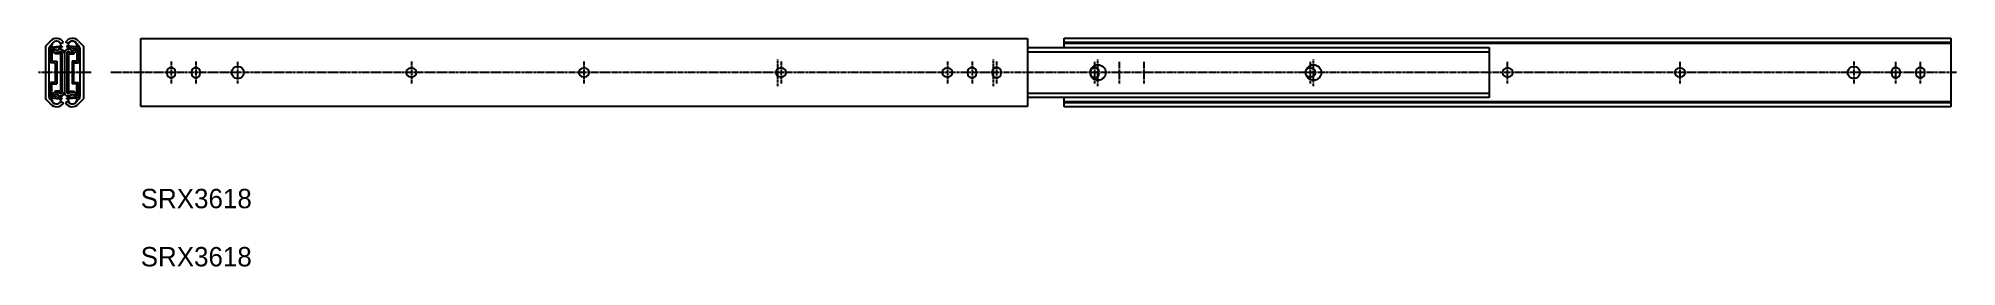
# Model space of a CAD drawing. Extents: x -43 to 946, y 10 to 128.
import ezdxf

# ---------------------------------------------------------------- set-up
doc = ezdxf.new("R2010")
doc.units = 0
doc.linetypes.add('CENTER', pattern=[2, 1.25, -0.25, 0.25, -0.25])
doc.layers.get('0').update_dxf_attribs({"linetype": 'CONTINUOUS'})
doc.layers.add('CENTER', color=1, linetype='CENTER')

msp = doc.modelspace()

# ---------------------------------------------------------------- linework, layer by layer
at = {"color": 7, "linetype": 'CONTINUOUS'}
for p, q in [((-36.57, 126.2), (-39.05, 123.55)), ((-39.05, 123.55), (-39.05, 96.45)), ((-37.3, 122.38), (-37.3, 97.62)), ((-35.35, 125.31), (-36.88, 123.53)), ((-36.52, 123.01), (-30.56, 123.74)), ((-36.52, 115.08), (-36.52, 123.01)), ((-30.46, 123.02), (-35.75, 122.37)), ((-35.75, 122.37), (-35.75, 115.81)), ((-35.44, 120.9), (-34.74, 121.92)), ((-34.29, 119.62), (-34.29, 120.34)), ((-34.29, 120.34), (-30.59, 120.34)), ((-31.36, 119.62), (-34.29, 119.62)), ((-31.36, 119.62), (-31.36, 100.38)), ((-31.23, 124.97), (-29.86, 125.65)), ((-30.59, 120.34), (-30.59, 99.66)), ((-30.56, 123.74), (-30.46, 123.02)), ((-29.3, 120.06), (-29.3, 99.94)), ((-29.3, 120.06), (-29.3, 99.94)), ((-29.3, 119.93), (-29.3, 120.06)), ((-29.3, 119.93), (-29.3, 120.06)), ((-27.38, 124.97), (-28.74, 125.65)), ((-28.04, 123.74), (-28.14, 123.02)), ((-28.14, 123.02), (-22.85, 122.37)), ((-22.08, 123.01), (-28.04, 123.74)), ((-28.01, 120.34), (-28.01, 99.66)), ((-24.31, 120.34), (-28.01, 120.34)), ((-27.24, 119.62), (-27.24, 100.38)), ((-27.24, 119.62), (-24.31, 119.62)), ((-24.31, 119.62), (-24.31, 120.34)), ((-23.16, 120.9), (-23.86, 121.92)), ((-23.25, 125.31), (-21.72, 123.53)), ((-22.85, 122.37), (-22.85, 115.81)), ((-22.08, 115.08), (-22.08, 123.01)), ((-22.03, 126.2), (-19.55, 123.55)), ((-21.3, 122.38), (-21.3, 97.62)), ((-19.55, 123.55), (-19.55, 96.45)), ((10, 127.5), (467, 127.5)), ((10, 92.5), (10, 127.5)), ((467, 127.5), (467, 92.5)), ((467, 122.85), (476.4, 122.85)), ((467, 120.67), (704.9, 120.67)), ((476.4, 122.85), (704.9, 122.85)), ((485.8, 127.65), (942.8, 127.65)), ((485.8, 122.85), (485.8, 127.65)), ((485.8, 125.65), (942.8, 125.65)), ((942.8, 124.97), (485.8, 124.97)), ((704.9, 122.85), (704.9, 97.15)), ((942.8, 127.65), (942.8, 92.35)), ((-34.01, 115.08), (-36.52, 115.08)), ((-35.75, 115.81), (-33.24, 115.81)), ((-34.01, 115.08), (-34.01, 104.92)), ((-33.24, 115.81), (-33.24, 104.19)), ((-25.37, 115.81), (-25.37, 104.19)), ((-22.85, 115.81), (-25.37, 115.81)), ((-24.59, 115.08), (-24.59, 104.92)), ((-24.59, 115.08), (-22.08, 115.08)), ((23.45, 110.4), (23.45, 109.6)), ((27.95, 109.6), (27.95, 110.4)), ((36.15, 110.4), (36.15, 109.6)), ((40.65, 109.6), (40.65, 110.4)), ((149.9, 112.25), (149.1, 112.25)), ((238.8, 112.25), (238, 112.25)), ((340.4, 112.25), (339.6, 112.25)), ((426.1, 112.25), (425.3, 112.25)), ((436.15, 110.4), (436.15, 109.6)), ((440.65, 109.6), (440.65, 110.4)), ((448.85, 110.4), (448.85, 109.6)), ((453.35, 109.6), (453.35, 110.4)), ((613.2, 112.25), (612.4, 112.25)), ((714.8, 112.25), (714, 112.25)), ((803.7, 112.25), (802.9, 112.25)), ((912.15, 110.4), (912.15, 109.6)), ((916.65, 109.6), (916.65, 110.4)), ((924.85, 110.4), (924.85, 109.6)), ((929.35, 109.6), (929.35, 110.4)), ((-36.52, 104.92), (-36.52, 96.99)), ((-34.01, 104.92), (-36.52, 104.92)), ((-35.75, 97.63), (-35.75, 104.19)), ((-35.75, 104.19), (-33.24, 104.19)), ((-35.44, 99.1), (-34.74, 98.08)), ((-34.29, 100.38), (-34.29, 99.66)), ((-31.36, 100.38), (-34.29, 100.38)), ((-34.29, 99.66), (-30.59, 99.66)), ((-29.3, 100.07), (-29.3, 99.94)), ((-29.3, 100.07), (-29.3, 99.94)), ((-24.31, 99.66), (-28.01, 99.66)), ((-27.24, 100.38), (-24.31, 100.38)), ((-22.85, 104.19), (-25.37, 104.19)), ((-24.59, 104.92), (-22.08, 104.92)), ((-24.31, 100.38), (-24.31, 99.66)), ((-23.16, 99.1), (-23.86, 98.08)), ((-22.85, 97.63), (-22.85, 104.19)), ((-22.08, 104.92), (-22.08, 96.99)), ((149.1, 107.75), (149.9, 107.75)), ((238, 107.75), (238.8, 107.75)), ((339.6, 107.75), (340.4, 107.75)), ((425.3, 107.75), (426.1, 107.75)), ((467, 99.33), (704.9, 99.33)), ((612.4, 107.75), (613.2, 107.75)), ((714, 107.75), (714.8, 107.75)), ((802.9, 107.75), (803.7, 107.75)), ((-36.57, 93.8), (-39.05, 96.45)), ((-35.35, 94.69), (-36.88, 96.47)), ((-36.52, 96.99), (-30.56, 96.26)), ((-30.46, 96.98), (-35.75, 97.63)), ((-31.23, 95.03), (-29.86, 94.35)), ((-30.56, 96.26), (-30.46, 96.98)), ((-27.38, 95.03), (-28.74, 94.35)), ((-28.14, 96.98), (-22.85, 97.63)), ((-28.04, 96.26), (-28.14, 96.98)), ((-22.08, 96.99), (-28.04, 96.26)), ((-23.25, 94.69), (-21.72, 96.47)), ((-22.03, 93.8), (-19.55, 96.45)), ((467, 92.5), (10, 92.5)), ((704.9, 97.15), (467, 97.15)), ((485.8, 92.35), (485.8, 97.15)), ((485.8, 95.03), (942.8, 95.03)), ((942.8, 94.35), (485.8, 94.35)), ((942.8, 92.35), (485.8, 92.35))]:
    msp.add_line(p, q, dxfattribs=at)
for centre, radius in [((60, 110), 3.2), ((503.3, 110), 4), ((614.4, 110), 4), ((892.8, 110), 3.2)]:
    msp.add_circle(centre, radius, dxfattribs=at)
for centre, radius, start, end in [((-35.54, 122.38), 1.76, 139.37428, 180), ((-33.42, 123.49), 4.16, 31.30261, 139.33413), ((-33.41, 123.88), 2.33, 355.17841, 198.94981), ((-33.41, 124.3), 3.96, 239.25211, 298.1841), ((-33.41, 123.65), 2.55, 31.06175, 139.37428), ((-33.41, 123.88), 2.33, 218.26597, 335.86027), ((-33.41, 124.12), 2.58, 238.80914, 297.44401), ((-31.3, 120.06), 2, 0, 117.44401), ((-31.23, 120.24), 0.653, 9.35048, 118.1841), ((-27.3, 120.06), 2, 62.55599, 180), ((-25.19, 123.49), 4.16, 40.66587, 148.69739), ((-27.37, 120.24), 0.653, 61.8159, 170.64952), ((-25.19, 123.88), 2.33, 341.05019, 184.82159), ((-25.19, 123.65), 2.55, 40.62572, 148.93825), ((-25.19, 123.88), 2.33, 204.13973, 321.73403), ((-25.19, 124.3), 3.96, 241.8159, 300.74789), ((-25.19, 124.12), 2.58, 242.55599, 301.19086), ((-23.06, 122.38), 1.76, 0, 40.62572), ((25.7, 110.4), 2.25, 0, 180), ((25.7, 109.6), 2.25, 180, 0), ((38.4, 110.4), 2.25, 0, 180), ((38.4, 109.6), 2.25, 180, 0), ((149.1, 110), 2.25, 90, 270), ((149.9, 110), 2.25, 270, 90), ((238, 110), 2.25, 90, 270), ((238.8, 110), 2.25, 270, 90), ((339.6, 110), 2.25, 90, 270), ((340.4, 110), 2.25, 270, 90), ((425.3, 110), 2.25, 90, 270), ((426.1, 110), 2.25, 270, 90), ((438.4, 110.4), 2.25, 0, 180), ((438.4, 109.6), 2.25, 180, 0), ((451.1, 110.4), 2.25, 0, 180), ((451.1, 109.6), 2.25, 180, 0), ((501.7, 110.4), 2.25, 0, 180), ((501.7, 109.6), 2.25, 180, 0), ((612.4, 110), 2.25, 90, 140.42878), ((613.2, 110), 2.25, 270, 90), ((714, 110), 2.25, 90, 270), ((714.8, 110), 2.25, 270, 90), ((802.9, 110), 2.25, 90, 270), ((803.7, 110), 2.25, 270, 90), ((914.4, 110.4), 2.25, 0, 180), ((914.4, 109.6), 2.25, 180, 0), ((927.1, 110.4), 2.25, 0, 180), ((927.1, 109.6), 2.25, 180, 0), ((-33.41, 95.7), 3.96, 61.8159, 120.74789), ((-31.3, 99.94), 2, 242.55599, 0), ((-31.23, 99.76), 0.653, 241.8159, 350.64952), ((-27.3, 99.94), 2, 180, 297.44401), ((-27.37, 99.76), 0.653, 189.35048, 298.1841), ((-25.19, 95.7), 3.96, 59.25211, 118.1841), ((612.4, 110), 2.25, 219.57122, 270), ((-35.54, 97.62), 1.76, 180, 220.62572), ((-33.42, 96.51), 4.16, 220.66587, 328.69739), ((-33.41, 96.12), 2.33, 161.05019, 4.82159), ((-33.41, 96.35), 2.55, 220.62572, 328.93825), ((-33.41, 96.12), 2.33, 24.13973, 141.73403), ((-33.41, 95.88), 2.58, 62.55599, 121.19086), ((-25.19, 96.51), 4.16, 211.30261, 319.33413), ((-25.19, 96.12), 2.33, 175.17841, 18.94981), ((-25.19, 96.35), 2.55, 211.06175, 319.37428), ((-25.19, 96.12), 2.33, 38.26597, 155.86027), ((-25.19, 95.88), 2.58, 58.80914, 117.44401), ((-23.06, 97.62), 1.76, 319.37428, 0)]:
    msp.add_arc(centre, radius, start, end, dxfattribs=at)
at = {"layer": 'CENTER', "color": 1, "linetype": 'CENTER'}
for p, q in [((-15.59, 110), (-42.74, 110)), ((945.8, 110), (-5.59, 110)), ((25.7, 115.65), (25.7, 104.35)), ((38.4, 115.65), (38.4, 104.35)), ((60, 104.35), (60, 115.65)), ((149.5, 115.65), (149.5, 104.35)), ((238.4, 115.65), (238.4, 104.35)), ((338.4, 103), (338.4, 117)), ((340, 115.65), (340, 104.35)), ((425.7, 115.65), (425.7, 104.35)), ((438.4, 115.65), (438.4, 104.35)), ((449.5, 103), (449.5, 117)), ((451.1, 115.65), (451.1, 104.35)), ((501.7, 104.35), (501.7, 115.65)), ((503.3, 103), (503.3, 117)), ((514.4, 104.35), (514.4, 115.65)), ((527.1, 104.35), (527.1, 115.65)), ((612.8, 104.35), (612.8, 115.65)), ((614.4, 103), (614.4, 117)), ((714.4, 104.35), (714.4, 115.65)), ((803.3, 104.35), (803.3, 115.65)), ((892.8, 115.65), (892.8, 104.35)), ((914.4, 104.35), (914.4, 115.65)), ((927.1, 104.35), (927.1, 115.65))]:
    msp.add_line(p, q, dxfattribs=at)

# ---------------------------------------------------------------- texts
at = {"color": 7, "linetype": 'CONTINUOUS'}
for p in [(10, 40), (10, 10)]:
    msp.add_text('SRX3618', height=10, dxfattribs=at).set_placement(p)

doc.saveas('drawing.dxf')
